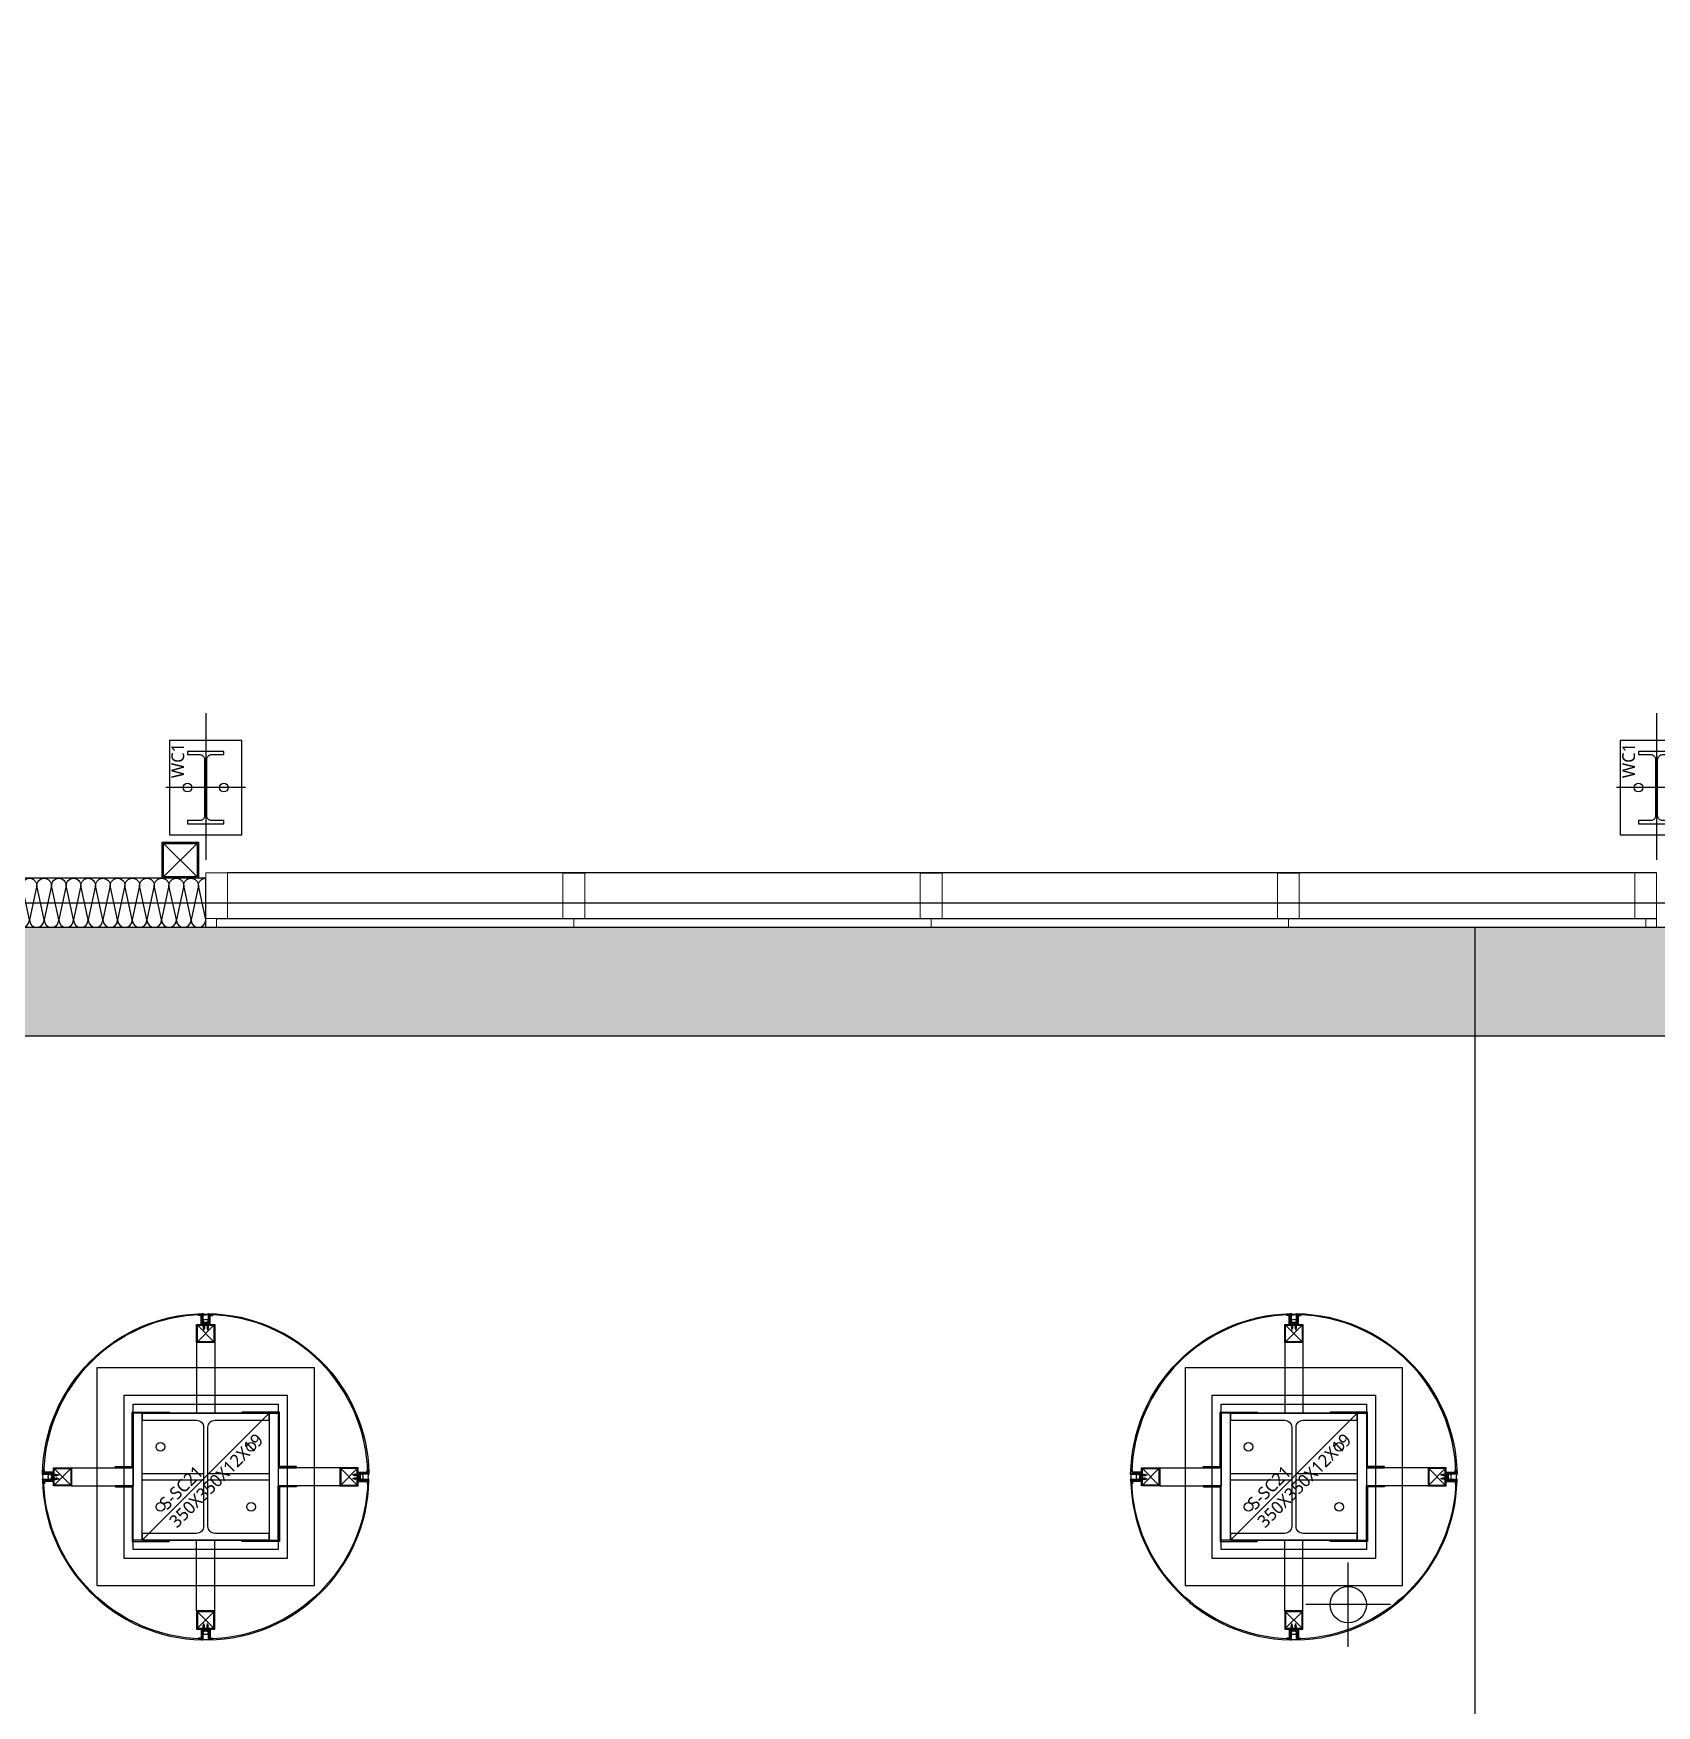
# Model space of a CAD drawing. Header units: millimetres. Extents: x 9 to 147, y 4 to 115.
# Drawn here: x 105.025 to 109.5, y 40.319 to 44.929 of the extents above; entities that cross this region are included whole.
import ezdxf

# ---------------------------------------------------------------- set-up
doc = ezdxf.new("R2010")
doc.units = ezdxf.units.MM
doc.header["$LTSCALE"] = 200
doc.layers.get('DEFPOINTS').update_dxf_attribs({"color": 137})
doc.layers.add('AREA', color=30, linetype='Continuous', plot=False)
doc.layers.add('XR-PLAN$0$TEMP', color=171, linetype='Continuous', plot=False)
for name, color, linetype in [('XR-PLAN$0$0-S-col', 252, 'Continuous'), ('XR-PLAN$0$01하지철물', 252, 'Continuous'), ('XR-PLAN$0$A-1', 252, 'Continuous'), ('XR-PLAN$0$A-30', 252, 'Continuous'), ('XR-PLAN$0$A-8', 252, 'Continuous'), ('XR-PLAN$0$A-FLOR-STUD', 252, 'Continuous'), ('XR-PLAN$0$A-SCREW', 252, 'Continuous'), ('XR-PLAN$0$A_FIN_EXT', 252, 'Continuous'), ('XR-PLAN$0$A_ME_PI', 252, 'Continuous'), ('XR-PLAN$0$AA-WAXM-FRAM', 252, 'Continuous'), ('XR-PLAN$0$CON', 252, 'Continuous'), ('XR-PLAN$0$ELE-4', 252, 'Continuous'), ('XR-PLAN$0$ELE-6', 252, 'Continuous'), ('XR-PLAN$0$ELE-7', 252, 'Continuous'), ('XR-PLAN$0$HAT-BRICK', 252, 'Continuous'), ('XR-PLAN$0$HAT-INS', 252, 'Continuous'), ('XR-PLAN$0$R.D', 252, 'Continuous'), ('XR-PLAN$0$STEEL BASE', 252, 'Continuous'), ('XR-PLAN$0$WAL', 252, 'Continuous'), ('XR-PLAN$0$WIN-ELE', 252, 'Continuous'), ('XR-PLAN$0$WIN-GLASS', 252, 'Continuous')]:
    doc.layers.add(name, color=color, linetype=linetype)
doc.layers.add('XR-PLAN$0$WIN', color=252, linetype='Continuous', lineweight=0)
doc.styles.add('XR-PLAN$0$스타일1', font='MALGUN_0.TTF')

# ---------------------------------------------------------------- blocks, each defined once
blk = doc.blocks.new('*U85')
at = {"layer": 'XR-PLAN$0$HAT-INS'}
for points in [[(-38492.6, 0, -0.414214), (-38507.6, 15), (-38492.6, 85, 1), (-38522.6, 85), (-38507.6, 15, -0.414214), (-38522.6, 0, 0.414214)], [(-38462.6, 0, -0.414214), (-38477.6, 15), (-38462.6, 85, 1), (-38492.6, 85), (-38477.6, 15, -0.414214), (-38492.6, 0, 0.414214)], [(-38432.6, 0, -0.414214), (-38447.6, 15), (-38432.6, 85, 1), (-38462.6, 85), (-38447.6, 15, -0.414214), (-38462.6, 0, 0.414214)], [(-38402.6, 0, -0.414214), (-38417.6, 15), (-38402.6, 85, 1), (-38432.6, 85), (-38417.6, 15, -0.414214), (-38432.6, 0, 0.414214)], [(-38372.6, 0, -0.414214), (-38387.6, 15), (-38372.6, 85, 1), (-38402.6, 85), (-38387.6, 15, -0.414214), (-38402.6, 0, 0.414214)], [(-38342.6, 0, -0.414214), (-38357.6, 15), (-38342.6, 85, 1), (-38372.6, 85), (-38357.6, 15, -0.414214), (-38372.6, 0, 0.414214)], [(-38312.6, 0, -0.414214), (-38327.6, 15), (-38312.6, 85, 1), (-38342.6, 85), (-38327.6, 15, -0.414214), (-38342.6, 0, 0.414214)], [(-38282.6, 0, -0.414214), (-38297.6, 15), (-38282.6, 85, 1), (-38312.6, 85), (-38297.6, 15, -0.414214), (-38312.6, 0, 0.414214)], [(-38252.6, 0, -0.414214), (-38267.6, 15), (-38252.6, 85, 1), (-38282.6, 85), (-38267.6, 15, -0.414214), (-38282.6, 0, 0.414214)], [(-38222.6, 0, -0.414214), (-38237.6, 15), (-38222.6, 85, 1), (-38252.6, 85), (-38237.6, 15, -0.414214), (-38252.6, 0, 0.414214)], [(-38192.6, 0, -0.414214), (-38207.6, 15), (-38192.6, 85, 1), (-38222.6, 85), (-38207.6, 15, -0.414214), (-38222.6, 0, 0.414214)], [(-38162.6, 0, -0.414214), (-38177.6, 15), (-38162.6, 85, 1), (-38192.6, 85), (-38177.6, 15, -0.414214), (-38192.6, 0, 0.414214)], [(-38132.6, 0, -0.414214), (-38147.6, 15), (-38132.6, 85, 1), (-38162.6, 85), (-38147.6, 15, -0.414214), (-38162.6, 0, 0.414214)], [(-38102.6, 0, -0.414214), (-38117.6, 15), (-38102.6, 85, 1), (-38132.6, 85), (-38117.6, 15, -0.414214), (-38132.6, 0, 0.414214)], [(-38072.6, 0, -0.414214), (-38087.6, 15), (-38072.6, 85, 1), (-38102.6, 85), (-38087.6, 15, -0.414214), (-38102.6, 0, 0.414214)], [(-38042.6, 0, -0.414214), (-38057.6, 15), (-38042.6, 85, 1), (-38072.6, 85), (-38057.6, 15, -0.414214), (-38072.6, 0, 0.414214)], [(-38012.6, 0, -0.414214), (-38027.6, 15), (-38012.6, 85, 1), (-38042.6, 85), (-38027.6, 15, -0.414214), (-38042.6, 0, 0.414214)], [(-37982.6, 0, -0.414214), (-37997.6, 15), (-37982.6, 85, 1), (-38012.6, 85), (-37997.6, 15, -0.414214), (-38012.6, 0, 0.414214)], [(-37952.6, 0, -0.414214), (-37967.6, 15), (-37952.6, 85, 1), (-37982.6, 85), (-37967.6, 15, -0.414214), (-37982.6, 0, 0.414214)], [(-37922.6, 0, -0.414214), (-37937.6, 15), (-37922.6, 85, 1), (-37952.6, 85), (-37937.6, 15, -0.414214), (-37952.6, 0, 0.414214)], [(-37892.6, 0, -0.414214), (-37907.6, 15), (-37892.6, 85, 1), (-37922.6, 85), (-37907.6, 15, -0.414214), (-37922.6, 0, 0.414214)], [(-37862.6, 0, -0.414214), (-37877.6, 15), (-37862.6, 85, 1), (-37892.6, 85), (-37877.6, 15, -0.414214), (-37892.6, 0, 0.414214)], [(-37832.6, 0, -0.414214), (-37847.6, 15), (-37832.6, 85, 1), (-37862.6, 85), (-37847.6, 15, -0.414214), (-37862.6, 0, 0.414214)], [(-37802.6, 0, -0.414214), (-37817.6, 15), (-37802.6, 85, 1), (-37832.6, 85), (-37817.6, 15, -0.414214), (-37832.6, 0, 0.414214)], [(-37772.6, 0, -0.414214), (-37787.6, 15), (-37772.6, 85, 1), (-37802.6, 85), (-37787.6, 15, -0.414214), (-37802.6, 0, 0.414214)], [(-37742.6, 0, -0.414214), (-37757.6, 15), (-37742.6, 85, 1), (-37772.6, 85), (-37757.6, 15, -0.414214), (-37772.6, 0, 0.414214)], [(-37712.6, 0, -0.414214), (-37727.6, 15), (-37712.6, 85, 1), (-37742.6, 85), (-37727.6, 15, -0.414214), (-37742.6, 0, 0.414214)], [(-37682.6, 0, -0.414214), (-37697.6, 15), (-37682.6, 85, 1), (-37712.6, 85), (-37697.6, 15, -0.414214), (-37712.6, 0, 0.414214)], [(-37652.6, 0, -0.414214), (-37667.6, 15), (-37652.6, 85, 1), (-37682.6, 85), (-37667.6, 15, -0.414214), (-37682.6, 0, 0.414214)], [(-37622.6, 0, -0.414214), (-37637.6, 15), (-37622.6, 85, 1), (-37652.6, 85), (-37637.6, 15, -0.414214), (-37652.6, 0, 0.414214)], [(-37592.6, 0, -0.414214), (-37607.6, 15), (-37592.6, 85, 1), (-37622.6, 85), (-37607.6, 15, -0.414214), (-37622.6, 0, 0.414214)], [(-37562.6, 0, -0.414214), (-37577.6, 15), (-37562.6, 85, 1), (-37592.6, 85), (-37577.6, 15, -0.414214), (-37592.6, 0, 0.414214)], [(-37532.6, 0, -0.414214), (-37547.6, 15), (-37532.6, 85, 1), (-37562.6, 85), (-37547.6, 15, -0.414214), (-37562.6, 0, 0.414214)], [(-37502.6, 0, -0.414214), (-37517.6, 15), (-37502.6, 85, 1), (-37532.6, 85), (-37517.6, 15, -0.414214), (-37532.6, 0, 0.414214)], [(-37472.6, 0, -0.414214), (-37487.6, 15), (-37472.6, 85, 1), (-37502.6, 85), (-37487.6, 15, -0.414214), (-37502.6, 0, 0.414214)], [(-37442.6, 0, -0.414214), (-37457.6, 15), (-37442.6, 85, 1), (-37472.6, 85), (-37457.6, 15, -0.414214), (-37472.6, 0, 0.414214)], [(-37412.6, 0, -0.414214), (-37427.6, 15), (-37412.6, 85, 1), (-37442.6, 85), (-37427.6, 15, -0.414214), (-37442.6, 0, 0.414214)], [(-37382.6, 0, -0.414214), (-37397.6, 15), (-37382.6, 85, 1), (-37412.6, 85), (-37397.6, 15, -0.414214), (-37412.6, 0, 0.414214)], [(-37352.6, 0, -0.414214), (-37367.6, 15), (-37352.6, 85, 1), (-37382.6, 85), (-37367.6, 15, -0.414214), (-37382.6, 0, 0.414214)], [(-37322.6, 0, -0.414214), (-37337.6, 15), (-37322.6, 85, 1), (-37352.6, 85), (-37337.6, 15, -0.414214), (-37352.6, 0, 0.414214)], [(-37292.6, 0, -0.414214), (-37307.6, 15), (-37292.6, 85, 1), (-37322.6, 85), (-37307.6, 15, -0.414214), (-37322.6, 0, 0.414214)], [(-37262.6, 0, -0.414214), (-37277.6, 15), (-37262.6, 85, 1), (-37292.6, 85), (-37277.6, 15, -0.414214), (-37292.6, 0, 0.414214)], [(-37232.6, 0, -0.414214), (-37247.6, 15), (-37232.6, 85, 1), (-37262.6, 85), (-37247.6, 15, -0.414214), (-37262.6, 0, 0.414214)], [(-37202.6, 0, -0.414214), (-37217.6, 15), (-37202.6, 85, 1), (-37232.6, 85), (-37217.6, 15, -0.414214), (-37232.6, 0, 0.414214)], [(-37172.6, 0, -0.414214), (-37187.6, 15), (-37172.6, 85, 1), (-37202.6, 85), (-37187.6, 15, -0.414214), (-37202.6, 0, 0.414214)], [(-37142.6, 0, -0.414214), (-37157.6, 15), (-37142.6, 85, 1), (-37172.6, 85), (-37157.6, 15, -0.414214), (-37172.6, 0, 0.414214)], [(-37112.6, 0, -0.414214), (-37127.6, 15), (-37112.6, 85, 1), (-37142.6, 85), (-37127.6, 15, -0.414214), (-37142.6, 0, 0.414214)], [(-37082.6, 0, -0.414214), (-37097.6, 15), (-37082.6, 85, 1), (-37112.6, 85), (-37097.6, 15, -0.414214), (-37112.6, 0, 0.414214)], [(-37052.6, 0, -0.414214), (-37067.6, 15), (-37052.6, 85, 1), (-37082.6, 85), (-37067.6, 15, -0.414214), (-37082.6, 0, 0.414214)], [(-37022.6, 0, -0.414214), (-37037.6, 15), (-37022.6, 85, 1), (-37052.6, 85), (-37037.6, 15, -0.414214), (-37052.6, 0, 0.414214)], [(-36992.6, 0, -0.414214), (-37007.6, 15), (-36992.6, 85, 1), (-37022.6, 85), (-37007.6, 15, -0.414214), (-37022.6, 0, 0.414214)], [(-36962.6, 0, -0.414214), (-36977.6, 15), (-36962.6, 85, 1), (-36992.6, 85), (-36977.6, 15, -0.414214), (-36992.6, 0, 0.414214)], [(-36932.6, 0, -0.414214), (-36947.6, 15), (-36932.6, 85, 1), (-36962.6, 85), (-36947.6, 15, -0.414214), (-36962.6, 0, 0.414214)], [(-36902.6, 0, -0.414214), (-36917.6, 15), (-36902.6, 85, 1), (-36932.6, 85), (-36917.6, 15, -0.414214), (-36932.6, 0, 0.414214)], [(-36872.6, 0, -0.414214), (-36887.6, 15), (-36872.6, 85, 1), (-36902.6, 85), (-36887.6, 15, -0.414214), (-36902.6, 0, 0.414214)], [(-36842.6, 0, -0.414214), (-36857.6, 15), (-36842.6, 85, 1), (-36872.6, 85), (-36857.6, 15, -0.414214), (-36872.6, 0, 0.414214)], [(-36812.6, 0, -0.414214), (-36827.6, 15), (-36812.6, 85, 1), (-36842.6, 85), (-36827.6, 15, -0.414214), (-36842.6, 0, 0.414214)], [(-36782.6, 0, -0.414214), (-36797.6, 15), (-36782.6, 85, 1), (-36812.6, 85), (-36797.6, 15, -0.414214), (-36812.6, 0, 0.414214)], [(-36752.6, 0, -0.414214), (-36767.6, 15), (-36752.6, 85, 1), (-36782.6, 85), (-36767.6, 15, -0.414214), (-36782.6, 0, 0.414214)], [(-36722.6, 0, -0.414214), (-36737.6, 15), (-36722.6, 85, 1), (-36752.6, 85), (-36737.6, 15, -0.414214), (-36752.6, 0, 0.414214)], [(-36692.6, 0, -0.414214), (-36707.6, 15), (-36692.6, 85, 1), (-36722.6, 85), (-36707.6, 15, -0.414214), (-36722.6, 0, 0.414214)], [(-36662.6, 0, -0.414214), (-36677.6, 15), (-36662.6, 85, 1), (-36692.6, 85), (-36677.6, 15, -0.414214), (-36692.6, 0, 0.414214)], [(-36632.6, 0, -0.414214), (-36647.6, 15), (-36632.6, 85, 1), (-36662.6, 85), (-36647.6, 15, -0.414214), (-36662.6, 0, 0.414214)], [(-36602.6, 0, -0.414214), (-36617.6, 15), (-36602.6, 85, 1), (-36632.6, 85), (-36617.6, 15, -0.414214), (-36632.6, 0, 0.414214)], [(-36572.6, 0, -0.414214), (-36587.6, 15), (-36572.6, 85, 1), (-36602.6, 85), (-36587.6, 15, -0.414214), (-36602.6, 0, 0.414214)], [(-36542.6, 0, -0.414214), (-36557.6, 15), (-36542.6, 85, 1), (-36572.6, 85), (-36557.6, 15, -0.414214), (-36572.6, 0, 0.414214)], [(-36512.6, 0, -0.414214), (-36527.6, 15), (-36512.6, 85, 1), (-36542.6, 85), (-36527.6, 15, -0.414214), (-36542.6, 0, 0.414214)], [(-36482.6, 0, -0.414214), (-36497.6, 15), (-36482.6, 85, 1), (-36512.6, 85), (-36497.6, 15, -0.414214), (-36512.6, 0, 0.414214)], [(-36452.6, 0, -0.414214), (-36467.6, 15), (-36452.6, 85, 1), (-36482.6, 85), (-36467.6, 15, -0.414214), (-36482.6, 0, 0.414214)], [(-36422.6, 0, -0.414214), (-36437.6, 15), (-36422.6, 85, 1), (-36452.6, 85), (-36437.6, 15, -0.414214), (-36452.6, 0, 0.414214)], [(-36392.6, 0, -0.414214), (-36407.6, 15), (-36392.6, 85, 1), (-36422.6, 85), (-36407.6, 15, -0.414214), (-36422.6, 0, 0.414214)], [(-36362.6, 0, -0.414214), (-36377.6, 15), (-36362.6, 85, 1), (-36392.6, 85), (-36377.6, 15, -0.414214), (-36392.6, 0, 0.414214)], [(-36332.6, 0, -0.414214), (-36347.6, 15), (-36332.6, 85, 1), (-36362.6, 85), (-36347.6, 15, -0.414214), (-36362.6, 0, 0.414214)], [(-36302.6, 0, -0.414214), (-36317.6, 15), (-36302.6, 85, 1), (-36332.6, 85), (-36317.6, 15, -0.414214), (-36332.6, 0, 0.414214)], [(-36272.6, 0, -0.414214), (-36287.6, 15), (-36272.6, 85, 1), (-36302.6, 85), (-36287.6, 15, -0.414214), (-36302.6, 0, 0.414214)], [(-36242.6, 0, -0.414214), (-36257.6, 15), (-36242.6, 85, 1), (-36272.6, 85), (-36257.6, 15, -0.414214), (-36272.6, 0, 0.414214)], [(-36212.6, 0, -0.414214), (-36227.6, 15), (-36212.6, 85, 1), (-36242.6, 85), (-36227.6, 15, -0.414214), (-36242.6, 0, 0.414214)], [(-36182.6, 0, -0.414214), (-36197.6, 15), (-36182.6, 85, 1), (-36212.6, 85), (-36197.6, 15, -0.414214), (-36212.6, 0, 0.414214)], [(-36152.6, 0, -0.414214), (-36167.6, 15), (-36152.6, 85, 1), (-36182.6, 85), (-36167.6, 15, -0.414214), (-36182.6, 0, 0.414214)], [(-36122.6, 0, -0.414214), (-36137.6, 15), (-36122.6, 85, 1), (-36152.6, 85), (-36137.6, 15, -0.414214), (-36152.6, 0, 0.414214)], [(-36092.6, 0, -0.414214), (-36107.6, 15), (-36092.6, 85, 1), (-36122.6, 85), (-36107.6, 15, -0.414214), (-36122.6, 0, 0.414214)], [(-36062.6, 0, -0.414214), (-36077.6, 15), (-36062.6, 85, 1), (-36092.6, 85), (-36077.6, 15, -0.414214), (-36092.6, 0, 0.414214)], [(-36032.6, 0, -0.414214), (-36047.6, 15), (-36032.6, 85, 1), (-36062.6, 85), (-36047.6, 15, -0.414214), (-36062.6, 0, 0.414214)], [(-36002.6, 0, -0.414214), (-36017.6, 15), (-36002.6, 85, 1), (-36032.6, 85), (-36017.6, 15, -0.414214), (-36032.6, 0, 0.414214)], [(-35972.6, 0, -0.414214), (-35987.6, 15), (-35972.6, 85, 1), (-36002.6, 85), (-35987.6, 15, -0.414214), (-36002.6, 0, 0.414214)], [(-35942.6, 0, -0.414214), (-35957.6, 15), (-35942.6, 85, 1), (-35972.6, 85), (-35957.6, 15, -0.414214), (-35972.6, 0, 0.414214)], [(-35912.6, 0, -0.414214), (-35927.6, 15), (-35912.6, 85, 1), (-35942.6, 85), (-35927.6, 15, -0.414214), (-35942.6, 0, 0.414214)], [(-35882.6, 0, -0.414214), (-35897.6, 15), (-35882.6, 85, 1), (-35912.6, 85), (-35897.6, 15, -0.414214), (-35912.6, 0, 0.414214)], [(-35852.6, 0, -0.414214), (-35867.6, 15), (-35852.6, 85, 1), (-35882.6, 85), (-35867.6, 15, -0.414214), (-35882.6, 0, 0.414214)], [(-35822.6, 0, -0.414214), (-35837.6, 15), (-35822.6, 85, 1), (-35852.6, 85), (-35837.6, 15, -0.414214), (-35852.6, 0, 0.414214)], [(-35792.6, 0, -0.414214), (-35807.6, 15), (-35792.6, 85, 1), (-35822.6, 85), (-35807.6, 15, -0.414214), (-35822.6, 0, 0.414214)], [(-35762.6, 0, -0.414214), (-35777.6, 15), (-35762.6, 85, 1), (-35792.6, 85), (-35777.6, 15, -0.414214), (-35792.6, 0, 0.414214)], [(-35732.6, 0, -0.414214), (-35747.6, 15), (-35732.6, 85, 1), (-35762.6, 85), (-35747.6, 15, -0.414214), (-35762.6, 0, 0.414214)], [(-35702.6, 0, -0.414214), (-35717.6, 15), (-35702.6, 85, 1), (-35732.6, 85), (-35717.6, 15, -0.414214), (-35732.6, 0, 0.414214)], [(-35672.6, 0, -0.414214), (-35687.6, 15), (-35672.6, 85, 1), (-35702.6, 85), (-35687.6, 15, -0.414214), (-35702.6, 0, 0.414214)], [(-35642.6, 0, -0.414214), (-35657.6, 15), (-35642.6, 85, 1), (-35672.6, 85), (-35657.6, 15, -0.414214), (-35672.6, 0, 0.414214)], [(-35612.6, 0, -0.414214), (-35627.6, 15), (-35612.6, 85, 1), (-35642.6, 85), (-35627.6, 15, -0.414214), (-35642.6, 0, 0.414214)], [(-35582.6, 0, -0.414214), (-35597.6, 15), (-35582.6, 85, 1), (-35612.6, 85), (-35597.6, 15, -0.414214), (-35612.6, 0, 0.414214)]]:
    blk.add_lwpolyline(points, format="xyb", dxfattribs=at)
blk = doc.blocks.new('XR-PLAN$0$SQ-PIPE-100X100X4.5TP')
at = {"layer": 'XR-PLAN$0$AA-WAXM-FRAM'}
for p, q in [((-96, 96), (-4, 4)), ((-4, 96), (-96, 4))]:
    blk.add_line(p, q, dxfattribs=at)
for points in [[(0, 100), (0, 0), (-100, 0), (-100, 100)], [(-4, 96), (-4, 4), (-96, 4), (-96, 96)]]:
    blk.add_lwpolyline(points, close=True, dxfattribs=at)
blk = doc.blocks.new('XR-PLAN$0$X-PIPE-1PL')
blk.add_blockref('XR-PLAN$0$SQ-PIPE-100X100X4.5TP', (63980, -43300))
blk = doc.blocks.new('XR-PLAN$0$HIDDENBAR-EDG')
at = {"layer": 'XR-PLAN$0$WIN'}
for p, q in [((30, 126), (30, 150)), ((30, 150), (60, 150)), ((60, 150), (60, 0)), ((0, 126), (60, 126)), ((0, 0), (0, 126)), ((60, 0), (0, 0))]:
    blk.add_line(p, q, dxfattribs=at)
blk = doc.blocks.new('XR-PLAN$0$HIDDENBAR-CEN')
at = {"layer": 'XR-PLAN$0$WIN'}
blk.add_line((0, 126), (0, 150), dxfattribs=at)
blk.add_lwpolyline([(30, 0), (-30, 0), (-30, 126), (30, 126)], close=True, dxfattribs=at)
blk = doc.blocks.new('XR-PLAN$0$1층 창문-1')
at = {"layer": 'XR-PLAN$0$WIN-ELE'}
blk.add_line((109500, 42615), (105560, 42615), dxfattribs=at)
at = {"layer": 'XR-PLAN$0$WIN-GLASS', "ltscale": 2}
for p, q in [((105530, 42489), (109500, 42489)), ((105530, 42465), (109470, 42465))]:
    blk.add_line(p, q, dxfattribs=at)
at = {"layer": 'XR-PLAN$0$WIN', "linetype": 'Continuous', "rotation": 180}
for name, p in [('XR-PLAN$0$HIDDENBAR-EDG', (105560, 42615)), ('XR-PLAN$0$HIDDENBAR-CEN', (106515, 42614.4)), ('XR-PLAN$0$HIDDENBAR-CEN', (107500, 42614.4)), ('XR-PLAN$0$HIDDENBAR-CEN', (108485, 42614.4))]:
    blk.add_blockref(name, p, dxfattribs=at)
at = {"layer": 'XR-PLAN$0$WIN', "linetype": 'Continuous', "xscale": -1, "rotation": 180}
blk.add_blockref('XR-PLAN$0$HIDDENBAR-EDG', (109440, 42615), dxfattribs=at)
blk = doc.blocks.new('XR-PLAN$0$S-SC21')
at = {"layer": 'DEFPOINTS'}
blk.add_line((-175, -175), (175, 175), dxfattribs=at)
for points in [[(-200, 200), (200, 200), (200, -200), (-200, -200)], [(-175, 175), (175, 175), (175, -175), (-175, -175)]]:
    blk.add_lwpolyline(points, close=True, dxfattribs=at)
at = {"layer": 'XR-PLAN$0$0-S-col'}
blk.add_lwpolyline([(-175, -175), (175, -175), (175, -156), (25.2, -156, -0.414214), (6, -136.8), (6, 136.7, -0.414214), (25.2, 156), (175, 156), (175, 175), (-175, 175), (-175, 156), (-25.2, 156, -0.414214), (-6, 136.7), (-6, -136.8, -0.414214), (-25.2, -156), (-175, -156)], format="xyb", close=True, dxfattribs=at)
at = {"layer": 'XR-PLAN$0$STEEL BASE'}
for points in [[(-225, 225), (225, 225), (225, -225), (-225, -225)], [(-175, 9.5), (-6, 9.5), (-6, -9.5), (-175, -9.5)], [(6, 9.5), (175, 9.5), (175, -9.5), (6, -9.5)]]:
    blk.add_lwpolyline(points, close=True, dxfattribs=at)
for centre in [(-125, 82.7), (125, 82.7), (-125, -82.8), (125, -82.8)]:
    blk.add_circle(centre, 12, dxfattribs=at)
at = {"layer": 'DEFPOINTS', "style": 'XR-PLAN$0$스타일1'}
for s, p in [('350X350X12X19', (-79.5, -143.1)), ('S-SC21', (-106.9, -93.6))]:
    blk.add_text(s, height=35, rotation=45, dxfattribs=at).set_placement(p)
blk = doc.blocks.new('XR-PLAN$0$S-WC1')
at = {"layer": 'DEFPOINTS'}
for p, q in [((0, 205), (0, -199)), ((110, 0), (-110, 0))]:
    blk.add_line(p, q, dxfattribs=at)
at = {"layer": 'XR-PLAN$0$STEEL BASE'}
blk.add_lwpolyline([(100, 130), (-100, 130), (-100, -130), (100, -130)], close=True, dxfattribs=at)
for centre in [(-50, 0), (50, 0)]:
    blk.add_circle(centre, 12, dxfattribs=at)
at = {"layer": 'XR-PLAN$0$WAL'}
blk.add_lwpolyline([(50, -100), (50, -91), (16, -91, -0.414214), (3, -78), (3, 78, -0.414214), (16, 91), (50, 91), (50, 100), (-50, 100), (-50, 91), (-16, 91, -0.414214), (-3, 78), (-3, -78, -0.414214), (-16, -91), (-50, -91), (-50, -100)], format="xyb", close=True, dxfattribs=at)
at = {"layer": 'XR-PLAN$0$TEMP', "style": 'XR-PLAN$0$스타일1'}
blk.add_text('WC1', height=35, rotation=90, dxfattribs=at).set_placement((-59.6, 26))
blk = doc.blocks.new('XR-PLAN$0$x-stu-1Fcol')
for name, p in [('XR-PLAN$0$S-WC1', (64000, -43050)), ('XR-PLAN$0$S-WC1', (68000, -43050)), ('XR-PLAN$0$S-SC21', (64000, -44950)), ('XR-PLAN$0$S-SC21', (67000, -44950))]:
    blk.add_blockref(name, p)
blk = doc.blocks.new('XR-PLAN$0$%%P150RD')
at = {"layer": 'XR-PLAN$0$R.D'}
for p, q in [((0, 175), (0, -175)), ((-175, 0), (175, 0))]:
    blk.add_line(p, q, dxfattribs=at)
blk.add_circle((0, 0), 75, dxfattribs=at)
blk = doc.blocks.new('XR-PLAN$0$A-4-16')
at = {"layer": 'XR-PLAN$0$A-SCREW'}
for p, q in [((-1.5, -0.5), (-1.5, 0)), ((0, 5), (0, -17.6)), ((1.5, 0), (1.5, -1.1)), ((0.1, -0.4), (-2, -0.7)), ((-2, -0.7), (-1.5, -0.5)), ((-2, -0.8), (-1.5, -1)), ((2, -1.3), (-2, -2)), ((-2, -1.9), (-1.5, -1.7)), ((-2, -2), (-1.5, -2.2)), ((2, -2.6), (-2, -3.2)), ((-2, -3.2), (-1.5, -3)), ((-2, -3.3), (-1.5, -3.5)), ((2, -3.8), (-2, -4.4)), ((-2, -4.4), (-1.5, -4.2)), ((-2, -4.5), (-1.5, -4.7)), ((2, -5), (-2, -5.7)), ((-2, -5.6), (-1.5, -5.4)), ((-2, -5.7), (-1.5, -5.9)), ((2, -6.3), (-2, -6.9)), ((-2, -6.9), (-1.5, -6.7)), ((-2, -7), (-1.5, -7.2)), ((2, -7.5), (-2, -8.1)), ((-2, -8.1), (-1.5, -7.9)), ((-2, -8.2), (-1.5, -8.4)), ((2, -8.7), (-2, -9.4)), ((-2, -9.3), (-1.5, -9.1)), ((-2, -9.4), (-1.5, -9.6)), ((2, -10), (-2, -10.6)), ((-2, -10.6), (-1.5, -10.4)), ((-2, -10.7), (-1.5, -10.9)), ((0.1, -0.5), (-1.9, -0.8)), ((2, -1.4), (-1.9, -2.1)), ((2, -2.7), (-1.9, -3.3)), ((2, -3.9), (-1.9, -4.5)), ((2, -5.1), (-1.9, -5.8)), ((2, -6.4), (-1.9, -7)), ((2, -7.6), (-1.9, -8.2)), ((2, -8.8), (-1.9, -9.5)), ((2, -10.1), (-1.9, -10.7)), ((0.1, -0.4), (-1.5, -0.5)), ((0.1, -0.5), (-1.5, -1)), ((-1.5, -1), (-1.5, -1.7)), ((1.5, -1.1), (-1.5, -1.7)), ((1.5, -1.6), (-1.5, -2.2)), ((-1.5, -2.2), (-1.5, -3)), ((1.5, -2.4), (-1.5, -3)), ((1.5, -2.9), (-1.5, -3.5)), ((-1.5, -3.5), (-1.5, -4.2)), ((1.5, -3.6), (-1.5, -4.2)), ((1.5, -4.1), (-1.5, -4.7)), ((-1.5, -4.7), (-1.5, -5.4)), ((1.5, -4.8), (-1.5, -5.4)), ((1.5, -5.3), (-1.5, -5.9)), ((-1.5, -5.9), (-1.5, -6.7)), ((1.5, -6.1), (-1.5, -6.7)), ((1.5, -6.6), (-1.5, -7.2)), ((-1.5, -7.2), (-1.5, -7.9)), ((1.5, -7.3), (-1.5, -7.9)), ((1.5, -7.8), (-1.5, -8.4)), ((-1.5, -8.4), (-1.5, -9.1)), ((1.5, -8.5), (-1.5, -9.1)), ((1.5, -9), (-1.5, -9.6)), ((-1.5, -9.6), (-1.5, -10.4)), ((1.5, -9.8), (-1.5, -10.4)), ((1.5, -10.3), (-1.5, -10.9)), ((-1.5, -10.8), (-1.5, -12.5)), ((1.5, -11), (-1.5, -11.6)), ((2, -11.2), (-1.5, -11.8)), ((-1.5, -11.8), (0, -11.8)), ((-1.5, -12.5), (-0.4, -14.8)), ((2, -11.3), (-1.3, -11.8)), ((1.5, -11.5), (0, -11.8)), ((1.5, -12.5), (0.4, -14.8)), ((2, -1.3), (1.5, -1.1)), ((2, -1.4), (1.5, -1.6)), ((1.5, -1.6), (1.5, -2.4)), ((2, -2.6), (1.5, -2.4)), ((2, -2.7), (1.5, -2.9)), ((1.5, -2.9), (1.5, -3.6)), ((2, -3.8), (1.5, -3.6)), ((2, -3.9), (1.5, -4.1)), ((1.5, -4.1), (1.5, -4.8)), ((2, -5), (1.5, -4.8)), ((2, -5.1), (1.5, -5.3)), ((1.5, -5.3), (1.5, -6.1)), ((2, -6.3), (1.5, -6.1)), ((2, -6.4), (1.5, -6.6)), ((1.5, -6.6), (1.5, -7.3)), ((2, -7.5), (1.5, -7.3)), ((2, -7.6), (1.5, -7.8)), ((1.5, -7.8), (1.5, -8.5)), ((2, -8.7), (1.5, -8.5)), ((2, -8.8), (1.5, -9)), ((1.5, -9), (1.5, -9.8)), ((2, -10), (1.5, -9.8)), ((2, -10.1), (1.5, -10.3)), ((1.5, -10.3), (1.5, -11)), ((2, -11.2), (1.5, -11)), ((2, -11.3), (1.5, -11.5)), ((1.5, -11.5), (1.5, -12.5))]:
    blk.add_line(p, q, dxfattribs=at)
for points in [[(-2.5, 2.2, 0.336479), (-3.5, 1), (-3.5, 0), (3.5, 0), (3.5, 1)], [(2.5, 2.2, 0.138717), (-2.5, 2.2)]]:
    blk.add_lwpolyline(points, format="xyb", dxfattribs=at)
blk.add_lwpolyline([(-2.5, 2.2), (-2.3, 2), (-2.1, 2), (-1.8, 1.9), (-1.5, 2), (-1.3, 2), (-1, 2.1), (-0.8, 2.1), (-0.7, 2.1), (-0.6, 2.1), (-0.5, 2), (-0.5, 1.8), (-0.5, 1.6), (-0.5, 1.4), (-0.5, 1.2), (-0.5, 1), (-0.5, 0.8), (-0.4, 0.7), (-0.3, 0.6), (-0.1, 0.6), (0, 0.5), (0.1, 0.6), (0.3, 0.6), (0.4, 0.7), (0.5, 0.8), (0.5, 1), (0.5, 1.2), (0.5, 1.4), (0.5, 1.6), (0.5, 1.8), (0.5, 2), (0.6, 2.1), (0.7, 2.1), (0.8, 2.1), (1, 2.1), (1.3, 2), (1.5, 2), (1.8, 1.9), (2.1, 2), (2.3, 2), (2.5, 2.2)], dxfattribs=at)
for centre, radius, start, end in [((2.2, 1), 1.3, 0.0233, 74.4114), ((-1.9, -0.8), 0.0925, 139.8661, 209.9246), ((-1.9, -2), 0.0925, 139.8661, 209.9246), ((-1.9, -3.2), 0.0925, 139.8661, 209.9246), ((-1.9, -4.5), 0.0925, 139.8661, 209.9246), ((-1.9, -5.7), 0.0925, 139.8661, 209.9246), ((-1.9, -6.9), 0.0925, 139.8661, 209.9246), ((-1.9, -8.2), 0.0925, 139.8661, 209.9246), ((-1.9, -9.4), 0.0925, 139.8661, 209.9246), ((-1.9, -10.6), 0.0925, 139.8661, 209.9246), ((0, -14.5), 0.46, 215.1627, 324.8373), ((0, -0.5), 0.0602, 310.7271, 69.3149), ((1.9, -1.4), 0.0925, 319.8661, 29.9246), ((1.9, -2.6), 0.0925, 319.8661, 29.9246), ((1.9, -3.8), 0.0925, 319.8661, 29.9246), ((1.9, -5.1), 0.0925, 319.8661, 29.9246), ((1.9, -6.3), 0.0925, 319.8661, 29.9246), ((1.9, -7.5), 0.0925, 319.8661, 29.9246), ((1.9, -8.8), 0.0925, 319.8661, 29.9246), ((1.9, -10), 0.0925, 319.8661, 29.9246), ((1.9, -11.2), 0.0925, 319.8661, 29.9246)]:
    blk.add_arc(centre, radius, start, end, dxfattribs=at)

msp = doc.modelspace()

# ---------------------------------------------------------------- hatches: boundary and pattern name
at = {"layer": 'XR-PLAN$0$HAT-BRICK'}
h = msp.add_hatch(dxfattribs=at)
h.set_pattern_fill('GRAVEL', color=256, scale=0.01)
h.paths.add_polyline_path([(76.9, 42.465), (113.035, 42.465), (113.035, 42.165), (76.9, 42.165)])

# ---------------------------------------------------------------- linework, layer by layer
at = {"layer": 'AREA'}
msp.add_lwpolyline([(113.1675, 86.2675), (41.1325, 86.2675), (41.1325, 42.5327), (113.1675, 42.5327)], close=True, dxfattribs=at)
at = {"layer": 'XR-PLAN$0$01하지철물'}
for points in [[(105.25, 40.975), (105.25, 40.978), (105.297, 40.978), (105.297, 41.128), (105.4, 41.128), (105.4, 41.125), (105.3, 41.125), (105.3, 40.975)], [(105.75, 40.975), (105.75, 40.978), (105.703, 40.978), (105.703, 41.128), (105.6, 41.128), (105.6, 41.125), (105.7, 41.125), (105.7, 40.975)], [(108.25, 40.975), (108.25, 40.978), (108.297, 40.978), (108.297, 41.128), (108.4, 41.128), (108.4, 41.125), (108.3, 41.125), (108.3, 40.975)], [(108.75, 40.975), (108.75, 40.978), (108.703, 40.978), (108.703, 41.128), (108.6, 41.128), (108.6, 41.125), (108.7, 41.125), (108.7, 40.975)], [(105.25, 40.925), (105.25, 40.922), (105.297, 40.922), (105.297, 40.772), (105.4, 40.772), (105.4, 40.775), (105.3, 40.775), (105.3, 40.925)], [(105.75, 40.925), (105.75, 40.922), (105.703, 40.922), (105.703, 40.772), (105.6, 40.772), (105.6, 40.775), (105.7, 40.775), (105.7, 40.925)], [(108.25, 40.925), (108.25, 40.922), (108.297, 40.922), (108.297, 40.772), (108.4, 40.772), (108.4, 40.775), (108.3, 40.775), (108.3, 40.925)], [(108.75, 40.925), (108.75, 40.922), (108.703, 40.922), (108.703, 40.772), (108.6, 40.772), (108.6, 40.775), (108.7, 40.775), (108.7, 40.925)]]:
    msp.add_lwpolyline(points, close=True, dxfattribs=at)
at = {"layer": 'XR-PLAN$0$A-1'}
for p, q in [((105.4925, 41.3999), (105.4925, 41.3794)), ((105.5075, 41.3999), (105.5075, 41.3794)), ((108.4925, 41.3999), (108.4925, 41.3794)), ((108.5075, 41.3999), (108.5075, 41.3794)), ((105.0501, 40.9575), (105.0706, 40.9575)), ((105.0501, 40.9425), (105.0706, 40.9425)), ((105.9499, 40.9575), (105.9294, 40.9575)), ((105.9499, 40.9425), (105.9294, 40.9425)), ((108.0501, 40.9575), (108.0706, 40.9575)), ((108.0501, 40.9425), (108.0706, 40.9425)), ((108.9499, 40.9575), (108.9294, 40.9575)), ((108.9499, 40.9425), (108.9294, 40.9425)), ((105.4925, 40.5001), (105.4925, 40.5206)), ((105.5075, 40.5001), (105.5075, 40.5206)), ((108.4925, 40.5001), (108.4925, 40.5206)), ((108.5075, 40.5001), (108.5075, 40.5206))]:
    msp.add_line(p, q, dxfattribs=at)
for points in [[(105.4925, 41.3799), (105.4925, 41.3999, 0.22098), (105.5075, 41.3999), (105.5075, 41.3799)], [(108.4925, 41.3799), (108.4925, 41.3999, 0.22098), (108.5075, 41.3999), (108.5075, 41.3799)], [(105.0701, 40.9425), (105.0501, 40.9425, 0.22098), (105.0501, 40.9575), (105.0701, 40.9575)], [(105.9299, 40.9425), (105.9499, 40.9425, -0.22098), (105.9499, 40.9575), (105.9299, 40.9575)], [(108.0701, 40.9425), (108.0501, 40.9425, 0.22098), (108.0501, 40.9575), (108.0701, 40.9575)], [(108.9299, 40.9425), (108.9499, 40.9425, -0.22098), (108.9499, 40.9575), (108.9299, 40.9575)], [(105.4925, 40.5201), (105.4925, 40.5001, -0.22098), (105.5075, 40.5001), (105.5075, 40.5201)], [(108.4925, 40.5201), (108.4925, 40.5001, -0.22098), (108.5075, 40.5001), (108.5075, 40.5201)]]:
    msp.add_lwpolyline(points, format="xyb", dxfattribs=at)
for points in [[(105.4925, 41.3799, -0.155509), (105.493, 41.3814, -0.106725), (105.4947, 41.383, -0.072917), (105.497, 41.3839, -0.059384), (105.5, 41.3842, -0.059384), (105.503, 41.3839, -0.072917), (105.5053, 41.383, -0.106725), (105.507, 41.3814, -0.155509), (105.5075, 41.3799, -0.155509), (105.507, 41.3783, -0.106725), (105.5053, 41.3768, -0.072917), (105.503, 41.3758, -0.059384), (105.5, 41.3755, -0.059384), (105.497, 41.3758, -0.072917), (105.4947, 41.3768, -0.106725), (105.493, 41.3783, -0.155509)], [(108.4925, 41.3799, -0.155509), (108.493, 41.3814, -0.106725), (108.4947, 41.383, -0.072917), (108.497, 41.3839, -0.059384), (108.5, 41.3842, -0.059384), (108.503, 41.3839, -0.072917), (108.5053, 41.383, -0.106725), (108.507, 41.3814, -0.155509), (108.5075, 41.3799, -0.155509), (108.507, 41.3783, -0.106725), (108.5053, 41.3768, -0.072917), (108.503, 41.3758, -0.059384), (108.5, 41.3755, -0.059384), (108.497, 41.3758, -0.072917), (108.4947, 41.3768, -0.106725), (108.493, 41.3783, -0.155509)], [(105.0701, 40.9425, -0.155509), (105.0686, 40.943, -0.106725), (105.067, 40.9447, -0.072917), (105.0661, 40.947, -0.059384), (105.0658, 40.95, -0.059384), (105.0661, 40.953, -0.072917), (105.067, 40.9553, -0.106725), (105.0686, 40.957, -0.155509), (105.0701, 40.9575, -0.155509), (105.0717, 40.957, -0.106725), (105.0732, 40.9553, -0.072917), (105.0742, 40.953, -0.059384), (105.0745, 40.95, -0.059384), (105.0742, 40.947, -0.072917), (105.0732, 40.9447, -0.106725), (105.0717, 40.943, -0.155509)], [(105.9299, 40.9425, 0.155509), (105.9314, 40.943, 0.106725), (105.933, 40.9447, 0.072917), (105.9339, 40.947, 0.059384), (105.9342, 40.95, 0.059384), (105.9339, 40.953, 0.072917), (105.933, 40.9553, 0.106725), (105.9314, 40.957, 0.155509), (105.9299, 40.9575, 0.155509), (105.9283, 40.957, 0.106725), (105.9268, 40.9553, 0.072917), (105.9258, 40.953, 0.059384), (105.9255, 40.95, 0.059384), (105.9258, 40.947, 0.072917), (105.9268, 40.9447, 0.106725), (105.9283, 40.943, 0.155509)], [(108.0701, 40.9425, -0.155509), (108.0686, 40.943, -0.106725), (108.067, 40.9447, -0.072917), (108.0661, 40.947, -0.059384), (108.0658, 40.95, -0.059384), (108.0661, 40.953, -0.072917), (108.067, 40.9553, -0.106725), (108.0686, 40.957, -0.155509), (108.0701, 40.9575, -0.155509), (108.0717, 40.957, -0.106725), (108.0732, 40.9553, -0.072917), (108.0742, 40.953, -0.059384), (108.0745, 40.95, -0.059384), (108.0742, 40.947, -0.072917), (108.0732, 40.9447, -0.106725), (108.0717, 40.943, -0.155509)], [(108.9299, 40.9425, 0.155509), (108.9314, 40.943, 0.106725), (108.933, 40.9447, 0.072917), (108.9339, 40.947, 0.059384), (108.9342, 40.95, 0.059384), (108.9339, 40.953, 0.072917), (108.933, 40.9553, 0.106725), (108.9314, 40.957, 0.155509), (108.9299, 40.9575, 0.155509), (108.9283, 40.957, 0.106725), (108.9268, 40.9553, 0.072917), (108.9258, 40.953, 0.059384), (108.9255, 40.95, 0.059384), (108.9258, 40.947, 0.072917), (108.9268, 40.9447, 0.106725), (108.9283, 40.943, 0.155509)], [(105.4925, 40.5201, 0.155509), (105.493, 40.5186, 0.106725), (105.4947, 40.517, 0.072917), (105.497, 40.5161, 0.059384), (105.5, 40.5158, 0.059384), (105.503, 40.5161, 0.072917), (105.5053, 40.517, 0.106725), (105.507, 40.5186, 0.155509), (105.5075, 40.5201, 0.155509), (105.507, 40.5217, 0.106725), (105.5053, 40.5232, 0.072917), (105.503, 40.5242, 0.059384), (105.5, 40.5245, 0.059384), (105.497, 40.5242, 0.072917), (105.4947, 40.5232, 0.106725), (105.493, 40.5217, 0.155509)], [(108.4925, 40.5201, 0.155509), (108.493, 40.5186, 0.106725), (108.4947, 40.517, 0.072917), (108.497, 40.5161, 0.059384), (108.5, 40.5158, 0.059384), (108.503, 40.5161, 0.072917), (108.5053, 40.517, 0.106725), (108.507, 40.5186, 0.155509), (108.5075, 40.5201, 0.155509), (108.507, 40.5217, 0.106725), (108.5053, 40.5232, 0.072917), (108.503, 40.5242, 0.059384), (108.5, 40.5245, 0.059384), (108.497, 40.5242, 0.072917), (108.4947, 40.5232, 0.106725), (108.493, 40.5217, 0.155509)]]:
    msp.add_lwpolyline(points, format="xyb", close=True, dxfattribs=at)
at = {"layer": 'XR-PLAN$0$A-30'}
for points in [[(105.5, 41.3699), (105.4875, 41.3699), (105.4875, 41.3949), (105.4805, 41.3949), (105.4805, 41.3969), (105.4895, 41.3969), (105.4895, 41.3719), (105.5, 41.3719), (105.5, 41.3699)], [(105.5, 41.3699), (105.5125, 41.3699), (105.5125, 41.3949), (105.5195, 41.3949), (105.5195, 41.3969), (105.5105, 41.3969), (105.5105, 41.3719), (105.5, 41.3719), (105.5, 41.3699)], [(108.5, 41.3699), (108.4875, 41.3699), (108.4875, 41.3949), (108.4805, 41.3949), (108.4805, 41.3969), (108.4895, 41.3969), (108.4895, 41.3719), (108.5, 41.3719), (108.5, 41.3699)], [(108.5, 41.3699), (108.5125, 41.3699), (108.5125, 41.3949), (108.5195, 41.3949), (108.5195, 41.3969), (108.5105, 41.3969), (108.5105, 41.3719), (108.5, 41.3719), (108.5, 41.3699)], [(105.0801, 40.95), (105.0801, 40.9625), (105.0551, 40.9625), (105.0551, 40.9695), (105.0531, 40.9695), (105.0531, 40.9605), (105.0781, 40.9605), (105.0781, 40.95), (105.0801, 40.95)], [(105.0801, 40.95), (105.0801, 40.9375), (105.0551, 40.9375), (105.0551, 40.9305), (105.0531, 40.9305), (105.0531, 40.9395), (105.0781, 40.9395), (105.0781, 40.95), (105.0801, 40.95)], [(105.9199, 40.95), (105.9199, 40.9625), (105.9449, 40.9625), (105.9449, 40.9695), (105.9469, 40.9695), (105.9469, 40.9605), (105.9219, 40.9605), (105.9219, 40.95), (105.9199, 40.95)], [(105.9199, 40.95), (105.9199, 40.9375), (105.9449, 40.9375), (105.9449, 40.9305), (105.9469, 40.9305), (105.9469, 40.9395), (105.9219, 40.9395), (105.9219, 40.95), (105.9199, 40.95)], [(108.0801, 40.95), (108.0801, 40.9625), (108.0551, 40.9625), (108.0551, 40.9695), (108.0531, 40.9695), (108.0531, 40.9605), (108.0781, 40.9605), (108.0781, 40.95), (108.0801, 40.95)], [(108.0801, 40.95), (108.0801, 40.9375), (108.0551, 40.9375), (108.0551, 40.9305), (108.0531, 40.9305), (108.0531, 40.9395), (108.0781, 40.9395), (108.0781, 40.95), (108.0801, 40.95)], [(108.9199, 40.95), (108.9199, 40.9625), (108.9449, 40.9625), (108.9449, 40.9695), (108.9469, 40.9695), (108.9469, 40.9605), (108.9219, 40.9605), (108.9219, 40.95), (108.9199, 40.95)], [(108.9199, 40.95), (108.9199, 40.9375), (108.9449, 40.9375), (108.9449, 40.9305), (108.9469, 40.9305), (108.9469, 40.9395), (108.9219, 40.9395), (108.9219, 40.95), (108.9199, 40.95)], [(105.5, 40.5301), (105.4875, 40.5301), (105.4875, 40.5051), (105.4805, 40.5051), (105.4805, 40.5031), (105.4895, 40.5031), (105.4895, 40.5281), (105.5, 40.5281), (105.5, 40.5301)], [(105.5, 40.5301), (105.5125, 40.5301), (105.5125, 40.5051), (105.5195, 40.5051), (105.5195, 40.5031), (105.5105, 40.5031), (105.5105, 40.5281), (105.5, 40.5281), (105.5, 40.5301)], [(108.5, 40.5301), (108.4875, 40.5301), (108.4875, 40.5051), (108.4805, 40.5051), (108.4805, 40.5031), (108.4895, 40.5031), (108.4895, 40.5281), (108.5, 40.5281), (108.5, 40.5301)], [(108.5, 40.5301), (108.5125, 40.5301), (108.5125, 40.5051), (108.5195, 40.5051), (108.5195, 40.5031), (108.5105, 40.5031), (108.5105, 40.5281), (108.5, 40.5281), (108.5, 40.5301)]]:
    msp.add_lwpolyline(points, dxfattribs=at)
at = {"layer": 'XR-PLAN$0$A-8'}
for p, q in [((105.4773, 41.3676), (105.5227, 41.3222)), ((105.4773, 41.3222), (105.5227, 41.3676)), ((108.4773, 41.3676), (108.5227, 41.3222)), ((108.4773, 41.3222), (108.5227, 41.3676)), ((105.0824, 40.9727), (105.1278, 40.9273)), ((105.0824, 40.9273), (105.1278, 40.9727)), ((105.9176, 40.9727), (105.8722, 40.9273)), ((105.9176, 40.9273), (105.8722, 40.9727)), ((108.0824, 40.9727), (108.1278, 40.9273)), ((108.0824, 40.9273), (108.1278, 40.9727)), ((108.9176, 40.9727), (108.8722, 40.9273)), ((108.9176, 40.9273), (108.8722, 40.9727)), ((105.4773, 40.5324), (105.5227, 40.5778)), ((105.4773, 40.5778), (105.5227, 40.5324)), ((108.4773, 40.5324), (108.5227, 40.5778)), ((108.4773, 40.5778), (108.5227, 40.5324))]:
    msp.add_line(p, q, dxfattribs=at)
at = {"layer": 'XR-PLAN$0$A-FLOR-STUD'}
for p, q in [((105.475, 41.3199), (105.475, 41.125)), ((105.525, 41.3199), (105.525, 41.125)), ((108.475, 41.3199), (108.475, 41.125)), ((108.525, 41.3199), (108.525, 41.125)), ((105.1301, 40.975), (105.3, 40.975)), ((105.3, 40.975), (105.3, 40.925)), ((105.8699, 40.975), (105.7, 40.975)), ((105.7, 40.975), (105.7, 40.925)), ((108.1301, 40.975), (108.3, 40.975)), ((108.3, 40.975), (108.3, 40.925)), ((108.8699, 40.975), (108.7, 40.975)), ((108.7, 40.975), (108.7, 40.925)), ((105.1301, 40.925), (105.3, 40.925)), ((105.8699, 40.925), (105.7, 40.925)), ((108.1301, 40.925), (108.3, 40.925)), ((108.8699, 40.925), (108.7, 40.925)), ((105.475, 40.5801), (105.475, 40.775)), ((105.525, 40.5801), (105.525, 40.775)), ((108.475, 40.5801), (108.475, 40.775)), ((108.525, 40.5801), (108.525, 40.775))]:
    msp.add_line(p, q, dxfattribs=at)
at = {"layer": 'XR-PLAN$0$A_FIN_EXT'}
for points in [[(105.0531, 40.9605), (105.0751, 40.9605), (105.0751, 40.9575), (105.0501, 40.9575, -0.402545), (105.4895, 41.3999), (105.4925, 41.3999), (105.4925, 41.3749), (105.4895, 41.3749), (105.4895, 41.3969, 0.400518), (105.0531, 40.9605)], [(105.4805, 41.3966, -0.01091), (105.5, 41.397)], [(105.5195, 41.3966, 0.01091), (105.5, 41.397)], [(105.5105, 41.3969), (105.5105, 41.3749), (105.5075, 41.3749), (105.5075, 41.3999, -0.402545), (105.9499, 40.9605), (105.9499, 40.9575), (105.9249, 40.9575), (105.9249, 40.9605), (105.9469, 40.9605, 0.400518), (105.5105, 41.3969)], [(108.0531, 40.9605), (108.0751, 40.9605), (108.0751, 40.9575), (108.0501, 40.9575, -0.402545), (108.4895, 41.3999), (108.4925, 41.3999), (108.4925, 41.3749), (108.4895, 41.3749), (108.4895, 41.3969, 0.400518), (108.0531, 40.9605)], [(108.4805, 41.3966, -0.01091), (108.5, 41.397)], [(108.5195, 41.3966, 0.01091), (108.5, 41.397)], [(108.5105, 41.3969), (108.5105, 41.3749), (108.5075, 41.3749), (108.5075, 41.3999, -0.402545), (108.9499, 40.9605), (108.9499, 40.9575), (108.9249, 40.9575), (108.9249, 40.9605), (108.9469, 40.9605, 0.400518), (108.5105, 41.3969)], [(105.0531, 40.9395), (105.0751, 40.9395), (105.0751, 40.9425), (105.0501, 40.9425, 0.402545), (105.4895, 40.5001), (105.4925, 40.5001), (105.4925, 40.5251), (105.4895, 40.5251), (105.4895, 40.5031, -0.400518), (105.0531, 40.9395)], [(105.0534, 40.9695, 0.005037), (105.0531, 40.9605, 0.005037)], [(105.0534, 40.9305, -0.005037), (105.0531, 40.9395, -0.005037)], [(105.5105, 40.5031), (105.5105, 40.5251), (105.5075, 40.5251), (105.5075, 40.5001, 0.402545), (105.9499, 40.9395), (105.9499, 40.9425), (105.9249, 40.9425), (105.9249, 40.9395), (105.9469, 40.9395, -0.400518), (105.5105, 40.5031)], [(108.0531, 40.9395), (108.0751, 40.9395), (108.0751, 40.9425), (108.0501, 40.9425, 0.402545), (108.4895, 40.5001), (108.4925, 40.5001), (108.4925, 40.5251), (108.4895, 40.5251), (108.4895, 40.5031, -0.400518), (108.0531, 40.9395)], [(108.0534, 40.9695, 0.005037), (108.0531, 40.9605, 0.005037)], [(108.0534, 40.9305, -0.005037), (108.0531, 40.9395, -0.005037)], [(108.5105, 40.5031), (108.5105, 40.5251), (108.5075, 40.5251), (108.5075, 40.5001, 0.402545), (108.9499, 40.9395), (108.9499, 40.9425), (108.9249, 40.9425), (108.9249, 40.9395), (108.9469, 40.9395, -0.400518), (108.5105, 40.5031)]]:
    msp.add_lwpolyline(points, format="xyb", dxfattribs=at)
at = {"layer": 'XR-PLAN$0$A_ME_PI'}
for points in [[(105.525, 41.3699), (105.525, 41.3199), (105.475, 41.3199), (105.475, 41.3699)], [(105.5227, 41.3676), (105.5227, 41.3222), (105.4773, 41.3222), (105.4773, 41.3676)], [(108.525, 41.3699), (108.525, 41.3199), (108.475, 41.3199), (108.475, 41.3699)], [(108.5227, 41.3676), (108.5227, 41.3222), (108.4773, 41.3222), (108.4773, 41.3676)], [(105.1301, 40.975), (105.1301, 40.925), (105.0801, 40.925), (105.0801, 40.975)], [(105.1278, 40.9727), (105.1278, 40.9273), (105.0824, 40.9273), (105.0824, 40.9727)], [(105.8699, 40.975), (105.8699, 40.925), (105.9199, 40.925), (105.9199, 40.975)], [(105.8722, 40.9727), (105.8722, 40.9273), (105.9176, 40.9273), (105.9176, 40.9727)], [(108.1301, 40.975), (108.1301, 40.925), (108.0801, 40.925), (108.0801, 40.975)], [(108.1278, 40.9727), (108.1278, 40.9273), (108.0824, 40.9273), (108.0824, 40.9727)], [(108.8699, 40.975), (108.8699, 40.925), (108.9199, 40.925), (108.9199, 40.975)], [(108.8722, 40.9727), (108.8722, 40.9273), (108.9176, 40.9273), (108.9176, 40.9727)], [(105.525, 40.5301), (105.525, 40.5801), (105.475, 40.5801), (105.475, 40.5301)], [(105.5227, 40.5324), (105.5227, 40.5778), (105.4773, 40.5778), (105.4773, 40.5324)], [(108.525, 40.5301), (108.525, 40.5801), (108.475, 40.5801), (108.475, 40.5301)], [(108.5227, 40.5324), (108.5227, 40.5778), (108.4773, 40.5778), (108.4773, 40.5324)]]:
    msp.add_lwpolyline(points, close=True, dxfattribs=at)
at = {"layer": 'XR-PLAN$0$CON'}
for points in [[(105.8, 40.65), (105.8, 41.25), (105.2, 41.25), (105.2, 40.65)], [(108.8, 40.65), (108.8, 41.25), (108.2, 41.25), (108.2, 40.65)]]:
    msp.add_lwpolyline(points, close=True, dxfattribs=at)
at = {"layer": 'XR-PLAN$0$ELE-6', "ltscale": 8}
msp.add_line((109, 14.44), (109, 42.465), dxfattribs=at)
at = {"layer": 'XR-PLAN$0$ELE-6'}
msp.add_lwpolyline([(105.5, 42.465), (105.5, 42.6), (101.5, 42.6), (101.5, 42.465)], close=True, dxfattribs=at)
at = {"layer": 'XR-PLAN$0$ELE-7'}
msp.add_lwpolyline([(76.9, 42.465), (113.035, 42.465), (113.035, 42.165), (76.9, 42.165)], close=True, dxfattribs=at)

# ---------------------------------------------------------------- block references
at = {"xscale": 0.001, "yscale": 0.001, "zscale": 0.001}
for name in ['XR-PLAN$0$X-PIPE-1PL', 'XR-PLAN$0$x-stu-1Fcol']:
    msp.add_blockref(name, (41.5, 85.9), dxfattribs=at)
at = {"layer": 'XR-PLAN$0$A-SCREW', "yscale": 0.001, "zscale": 0.001}
for p, xscale in [((105.4948, 41.3719), 0.001), ((105.5052, 41.3719), -0.001), ((108.4948, 41.3719), 0.001), ((108.5052, 41.3719), -0.001)]:
    msp.add_blockref('XR-PLAN$0$A-4-16', p, dxfattribs=dict(at, xscale=xscale))
for p, xscale, rotation in [((105.0781, 40.9552), -0.001, 90), ((105.0781, 40.9448), 0.001, 90), ((105.9219, 40.9552), 0.001, 270), ((105.9219, 40.9448), -0.001, 270), ((108.0781, 40.9552), -0.001, 90), ((108.0781, 40.9448), 0.001, 90), ((108.9219, 40.9552), 0.001, 270), ((108.9219, 40.9448), -0.001, 270), ((105.4948, 40.5281), -0.001, 180), ((105.5052, 40.5281), 0.001, 180), ((108.4948, 40.5281), -0.001, 180), ((108.5052, 40.5281), 0.001, 180)]:
    msp.add_blockref('XR-PLAN$0$A-4-16', p, dxfattribs=dict(at, xscale=xscale, rotation=rotation))
at = {"layer": 'XR-PLAN$0$ELE-4', "xscale": 0.001, "yscale": 0.001, "zscale": 0.001}
msp.add_blockref('XR-PLAN$0$1층 창문-1', (0, 0), dxfattribs=at)
at = {"layer": 'XR-PLAN$0$HAT-INS', "xscale": 0.00135, "yscale": 0.00135, "zscale": 0.00135, "rotation": 180}
msp.add_blockref('*U85', (53.4945, 42.6), dxfattribs=at)
at = {"layer": 'XR-PLAN$0$R.D', "xscale": 0.0006666666666666666, "yscale": 0.0006666666666666666, "zscale": 0.0006666666666666666, "rotation": 180}
msp.add_blockref('XR-PLAN$0$%%P150RD', (108.65, 40.5975), dxfattribs=at)

doc.saveas('drawing.dxf')
